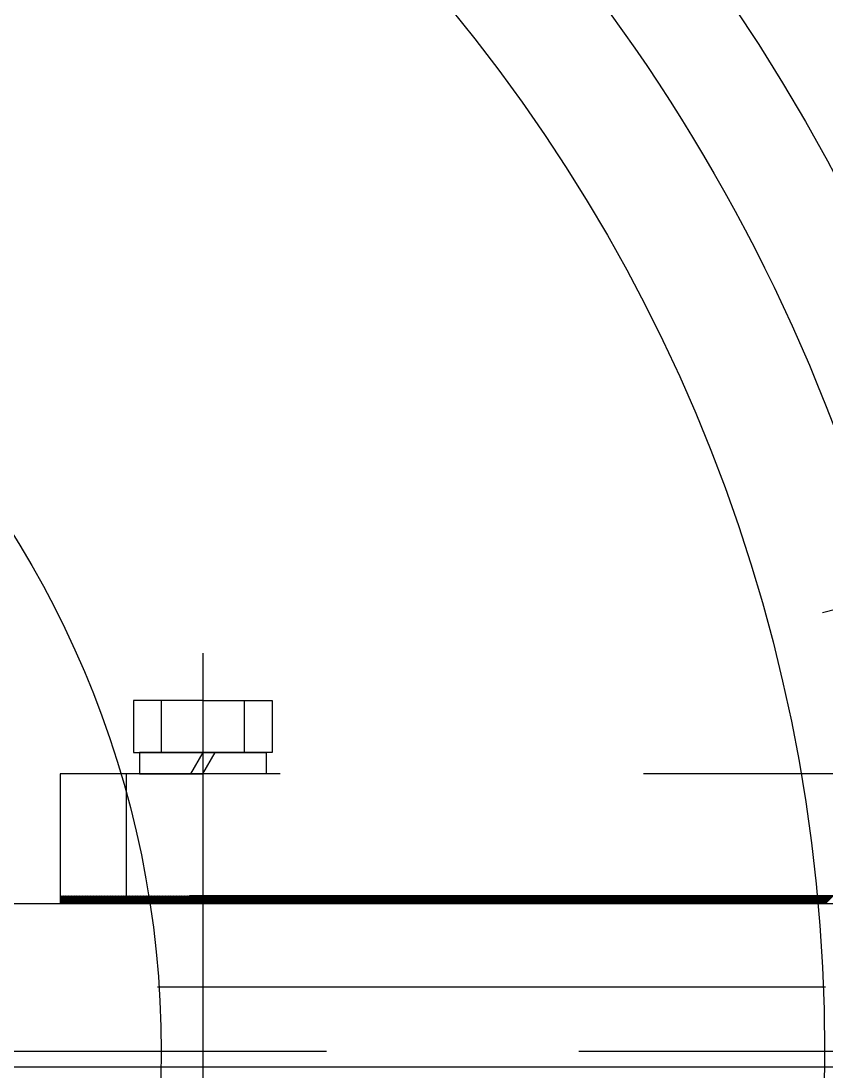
# Model space of a CAD drawing. Header units: millimetres. Extents: x 0 to 14700, y -398 to 10395.
# Drawn here: x 3224.6 to 3379.7, y 5497.6 to 5699.9 of the extents above; entities that cross this region are included whole.
import ezdxf

# ---------------------------------------------------------------- set-up
doc = ezdxf.new("R2010")
doc.units = ezdxf.units.MM
doc.header["$LTSCALE"] = 350
doc.linetypes.add('G', pattern=[2, 1.25, -0.25, 0.25, -0.25])
doc.linetypes.add('K', pattern=[2.5, 1.25, -0.25, 0.25, -0.25, 0.25, -0.25])
for name, color, linetype in [('01', 7, 'Continuous'), ('02', 1, 'Continuous'), ('05', 142, 'G'), ('07', 6, 'K')]:
    doc.layers.add(name, color=color, linetype=linetype)

# ---------------------------------------------------------------- blocks, each defined once
blk = doc.blocks.new('*U28', base_point=(11625.78, 546.31))
at = {"layer": '01'}
blk.add_circle((11625.78, 546.31), 8, dxfattribs=at)
at = {"layer": '02'}
blk.add_arc((11625.78, 546.31), 10, 260, 170, dxfattribs=at)
at = {"layer": '05'}
for p, q in [((11625.78, 559.31), (11625.78, 533.31)), ((11638.78, 546.31), (11612.78, 546.31))]:
    blk.add_line(p, q, dxfattribs=at)
blk = doc.blocks.new('A$C36681D4F')
at = {"layer": '01', "ltscale": 0.8}
blk.add_line((687.6, 784.29), (816.31, 784.29), dxfattribs=at)
for radius in [360, 316, 188.14]:
    blk.add_circle((500.15, 771.79), radius, dxfattribs=at)
at = {"layer": '05', "ltscale": 0.8}
blk.add_line((1140.15, 771.79), (0, 771.79), dxfattribs=at)
blk.add_circle((500.15, 771.79), 339.75, dxfattribs=at)
at = {"layer": '05', "ltscale": 0.8, "rotation": 194.9999999999945}
blk.add_blockref('*U28', (828.32, 859.73), dxfattribs=at)
blk = doc.blocks.new('EFSDFF')
at = {"layer": '07', "color": 6, "linetype": 'K'}
blk.add_circle((19187.41, 25190.62), 576.83, dxfattribs=at)
blk = doc.blocks.new('rtrtrt')
at = {"layer": '07', "color": 6, "linetype": 'K', "ltscale": 0.8}
for p, q in [((7896.01, 22097.17), (7896.01, 22003.63)), ((7896.01, 22088.05), (7882.63, 22088.05)), ((7882.63, 22088.05), (7882.63, 22078.05)), ((7888.01, 22078.05), (7888.01, 22088.05)), ((7896.01, 22088.05), (7909.38, 22088.05)), ((7904.01, 22078.05), (7904.01, 22088.05)), ((7909.38, 22088.05), (7909.38, 22078.05)), ((7896.01, 22080.15), (7896.01, 22071.85)), ((7882.63, 22078.05), (7896.01, 22078.05)), ((7896.01, 22078.05), (7883.81, 22078.05)), ((7883.81, 22078.05), (7883.81, 22073.95)), ((7896.01, 22078.05), (7893.64, 22073.95)), ((7896.01, 22078.05), (7908.21, 22078.05)), ((7896.01, 22073.95), (7898.37, 22078.05)), ((7909.38, 22078.05), (7896.01, 22078.05)), ((7908.21, 22078.05), (7908.21, 22073.95)), ((8330.93, 22073.95), (7868.51, 22073.95)), ((7868.51, 22073.95), (7868.51, 22048.95)), ((7883.81, 22073.95), (7896.01, 22073.95)), ((7908.21, 22073.95), (7896.01, 22073.95)), ((7706.62, 22048.95), (8099.72, 22048.95)), ((8082.72, 22017.45), (7845.3, 22017.45))]:
    blk.add_line(p, q, dxfattribs=at)
at = {"layer": '07', "color": 6, "linetype": 'K'}
for p, q in [((8330.93, 22050.45), (7868.51, 22050.45)), ((7868.51, 22048.97), (7869.99, 22050.45)), ((7868.51, 22049.11), (7869.84, 22050.45)), ((7868.51, 22049.26), (7869.7, 22050.45)), ((7868.51, 22049.4), (7869.56, 22050.45)), ((7868.51, 22049.54), (7869.42, 22050.45)), ((7868.51, 22049.68), (7869.28, 22050.45)), ((7868.51, 22049.82), (7869.14, 22050.45)), ((7868.51, 22049.96), (7869, 22050.45)), ((7868.51, 22050.1), (7868.85, 22050.45)), ((7868.51, 22050.25), (7868.71, 22050.45)), ((7868.51, 22050.39), (7868.57, 22050.45)), ((7868.63, 22048.95), (7870.13, 22050.45)), ((7868.77, 22048.95), (7870.27, 22050.45)), ((7868.91, 22048.95), (7870.41, 22050.45)), ((7869.05, 22048.95), (7870.55, 22050.45)), ((7869.19, 22048.95), (7870.69, 22050.45)), ((7869.33, 22048.95), (7870.83, 22050.45)), ((7869.48, 22048.95), (7870.98, 22050.45)), ((7869.62, 22048.95), (7871.12, 22050.45)), ((7869.76, 22048.95), (7871.26, 22050.45)), ((7869.9, 22048.95), (7871.4, 22050.45)), ((7870.04, 22048.95), (7871.54, 22050.45)), ((7870.18, 22048.95), (7871.68, 22050.45)), ((7870.32, 22048.95), (7871.82, 22050.45)), ((7870.46, 22048.95), (7871.96, 22050.45)), ((7870.61, 22048.95), (7872.11, 22050.45)), ((7870.75, 22048.95), (7872.25, 22050.45)), ((7870.89, 22048.95), (7872.39, 22050.45)), ((7871.03, 22048.95), (7872.53, 22050.45)), ((7871.17, 22048.95), (7872.67, 22050.45)), ((7871.31, 22048.95), (7872.81, 22050.45)), ((7871.45, 22048.95), (7872.95, 22050.45)), ((7871.6, 22048.95), (7873.1, 22050.45)), ((7871.74, 22048.95), (7873.24, 22050.45)), ((7871.88, 22048.95), (7873.38, 22050.45)), ((7872.02, 22048.95), (7873.52, 22050.45)), ((7872.16, 22048.95), (7873.66, 22050.45)), ((7872.3, 22048.95), (7873.8, 22050.45)), ((7872.44, 22048.95), (7873.94, 22050.45)), ((7872.59, 22048.95), (7874.09, 22050.45)), ((7872.73, 22048.95), (7874.23, 22050.45)), ((7872.87, 22048.95), (7874.37, 22050.45)), ((7873.01, 22048.95), (7874.51, 22050.45)), ((7873.15, 22048.95), (7874.65, 22050.45)), ((7873.29, 22048.95), (7874.79, 22050.45)), ((7873.43, 22048.95), (7874.93, 22050.45)), ((7873.58, 22048.95), (7875.08, 22050.45)), ((7873.72, 22048.95), (7875.22, 22050.45)), ((7873.86, 22048.95), (7875.36, 22050.45)), ((7874, 22048.95), (7875.5, 22050.45)), ((7874.14, 22048.95), (7875.64, 22050.45)), ((7874.28, 22048.95), (7875.78, 22050.45)), ((7874.42, 22048.95), (7875.92, 22050.45)), ((7874.57, 22048.95), (7876.07, 22050.45)), ((7874.71, 22048.95), (7876.21, 22050.45)), ((7874.85, 22048.95), (7876.35, 22050.45)), ((7874.99, 22048.95), (7876.49, 22050.45)), ((7875.13, 22048.95), (7876.63, 22050.45)), ((7875.27, 22048.95), (7876.77, 22050.45)), ((7875.41, 22048.95), (7876.91, 22050.45)), ((7875.56, 22048.95), (7877.06, 22050.45)), ((7875.7, 22048.95), (7877.2, 22050.45)), ((7875.84, 22048.95), (7877.34, 22050.45)), ((7875.98, 22048.95), (7877.48, 22050.45)), ((7876.12, 22048.95), (7877.62, 22050.45)), ((7876.26, 22048.95), (7877.76, 22050.45)), ((7876.4, 22048.95), (7877.9, 22050.45)), ((7876.55, 22048.95), (7878.05, 22050.45)), ((7876.69, 22048.95), (7878.19, 22050.45)), ((7876.83, 22048.95), (7878.33, 22050.45)), ((7876.97, 22048.95), (7878.47, 22050.45)), ((7877.11, 22048.95), (7878.61, 22050.45)), ((7877.25, 22048.95), (7878.75, 22050.45)), ((7877.39, 22048.95), (7878.89, 22050.45)), ((7877.54, 22048.95), (7879.04, 22050.45)), ((7877.68, 22048.95), (7879.18, 22050.45)), ((7877.82, 22048.95), (7879.32, 22050.45)), ((7877.96, 22048.95), (7879.46, 22050.45)), ((7878.1, 22048.95), (7879.6, 22050.45)), ((7878.24, 22048.95), (7879.74, 22050.45)), ((7878.38, 22048.95), (7879.88, 22050.45)), ((7878.53, 22048.95), (7880.03, 22050.45)), ((7878.67, 22048.95), (7880.17, 22050.45)), ((7878.81, 22048.95), (7880.31, 22050.45)), ((7878.95, 22048.95), (7880.45, 22050.45)), ((7879.09, 22048.95), (7880.59, 22050.45)), ((7879.23, 22048.95), (7880.73, 22050.45)), ((7879.37, 22048.95), (7880.87, 22050.45)), ((7879.52, 22048.95), (7881.02, 22050.45)), ((7879.66, 22048.95), (7881.16, 22050.45)), ((7879.8, 22048.95), (7881.3, 22050.45)), ((7879.94, 22048.95), (7881.44, 22050.45)), ((7880.08, 22048.95), (7881.58, 22050.45)), ((7880.22, 22048.95), (7881.72, 22050.45)), ((7880.36, 22048.95), (7881.86, 22050.45)), ((7880.51, 22048.95), (7882.01, 22050.45)), ((7880.65, 22048.95), (7882.15, 22050.45)), ((7880.79, 22048.95), (7882.29, 22050.45)), ((7880.93, 22048.95), (7882.43, 22050.45)), ((7881.07, 22048.95), (7882.57, 22050.45)), ((7881.21, 22048.95), (7882.71, 22050.45)), ((7881.35, 22048.95), (7882.85, 22050.45)), ((7881.5, 22048.95), (7883, 22050.45)), ((7881.64, 22048.95), (7883.14, 22050.45)), ((7881.78, 22048.95), (7883.28, 22050.45)), ((7881.92, 22048.95), (7883.42, 22050.45)), ((7882.06, 22048.95), (7883.56, 22050.45)), ((7882.2, 22048.95), (7883.7, 22050.45)), ((7882.34, 22048.95), (7883.84, 22050.45)), ((7882.49, 22048.95), (7883.99, 22050.45)), ((7882.63, 22048.95), (7884.13, 22050.45)), ((7882.77, 22048.95), (7884.27, 22050.45)), ((7882.91, 22048.95), (7884.41, 22050.45)), ((7883.05, 22048.95), (7884.55, 22050.45)), ((7883.19, 22048.95), (7884.69, 22050.45)), ((7883.33, 22048.95), (7884.83, 22050.45)), ((7883.48, 22048.95), (7884.98, 22050.45)), ((7883.62, 22048.95), (7885.12, 22050.45)), ((7883.76, 22048.95), (7885.26, 22050.45)), ((7883.9, 22048.95), (7885.4, 22050.45)), ((7884.04, 22048.95), (7885.54, 22050.45)), ((7884.18, 22048.95), (7885.68, 22050.45)), ((7884.32, 22048.95), (7885.82, 22050.45)), ((7884.47, 22048.95), (7885.97, 22050.45)), ((7884.61, 22048.95), (7886.11, 22050.45)), ((7884.75, 22048.95), (7886.25, 22050.45)), ((7884.89, 22048.95), (7886.39, 22050.45)), ((7885.03, 22048.95), (7886.53, 22050.45)), ((7885.17, 22048.95), (7886.67, 22050.45)), ((7885.31, 22048.95), (7886.81, 22050.45)), ((7885.46, 22048.95), (7886.96, 22050.45)), ((7885.6, 22048.95), (7887.1, 22050.45)), ((7885.74, 22048.95), (7887.24, 22050.45)), ((7885.88, 22048.95), (7887.38, 22050.45)), ((7886.02, 22048.95), (7887.52, 22050.45)), ((7886.16, 22048.95), (7887.66, 22050.45)), ((7886.3, 22048.95), (7887.8, 22050.45)), ((7886.45, 22048.95), (7887.95, 22050.45)), ((7886.59, 22048.95), (7888.09, 22050.45)), ((7886.73, 22048.95), (7888.23, 22050.45)), ((7886.87, 22048.95), (7888.37, 22050.45)), ((7887.01, 22048.95), (7888.51, 22050.45)), ((7887.15, 22048.95), (7888.65, 22050.45)), ((7887.29, 22048.95), (7888.79, 22050.45)), ((7887.44, 22048.95), (7888.94, 22050.45)), ((7887.58, 22048.95), (7889.08, 22050.45)), ((7887.72, 22048.95), (7889.22, 22050.45)), ((7887.86, 22048.95), (7889.36, 22050.45)), ((7888, 22048.95), (7889.5, 22050.45)), ((7888.14, 22048.95), (7889.64, 22050.45)), ((7888.28, 22048.95), (7889.78, 22050.45)), ((7888.43, 22048.95), (7889.93, 22050.45)), ((7888.57, 22048.95), (7890.07, 22050.45)), ((7888.71, 22048.95), (7890.21, 22050.45)), ((7888.85, 22048.95), (7890.35, 22050.45)), ((7888.99, 22048.95), (7890.49, 22050.45)), ((7889.13, 22048.95), (7890.63, 22050.45)), ((7889.27, 22048.95), (7890.77, 22050.45)), ((7889.42, 22048.95), (7890.92, 22050.45)), ((7889.56, 22048.95), (7891.06, 22050.45)), ((7889.7, 22048.95), (7891.2, 22050.45)), ((7889.84, 22048.95), (7891.34, 22050.45)), ((7889.98, 22048.95), (7891.48, 22050.45)), ((7890.12, 22048.95), (7891.62, 22050.45)), ((7890.26, 22048.95), (7891.76, 22050.45)), ((7890.41, 22048.95), (7891.91, 22050.45)), ((7890.55, 22048.95), (7892.05, 22050.45)), ((7890.69, 22048.95), (7892.19, 22050.45)), ((7890.83, 22048.95), (7892.33, 22050.45)), ((7890.97, 22048.95), (7892.47, 22050.45)), ((7891.11, 22048.95), (7892.61, 22050.45)), ((7891.25, 22048.95), (7892.75, 22050.45)), ((7891.4, 22048.95), (7892.9, 22050.45)), ((7891.54, 22048.95), (7893.04, 22050.45)), ((7891.68, 22048.95), (7893.18, 22050.45)), ((7891.82, 22048.95), (7893.32, 22050.45)), ((7891.96, 22048.95), (7893.46, 22050.45)), ((7892.1, 22048.95), (7893.6, 22050.45)), ((7892.24, 22048.95), (7893.74, 22050.45)), ((7892.39, 22048.95), (7893.89, 22050.45)), ((7892.53, 22048.95), (7894.03, 22050.45)), ((7892.67, 22048.95), (7894.17, 22050.45)), ((7892.81, 22048.95), (7894.31, 22050.45)), ((7892.95, 22048.95), (7894.45, 22050.45)), ((7893.09, 22048.95), (7894.59, 22050.45)), ((7893.23, 22048.95), (7894.73, 22050.45)), ((7893.38, 22048.95), (7894.88, 22050.45)), ((7893.52, 22048.95), (7895.02, 22050.45)), ((7893.66, 22048.95), (7895.16, 22050.45)), ((7893.8, 22048.95), (7895.3, 22050.45)), ((7893.94, 22048.95), (7895.44, 22050.45)), ((7894.08, 22048.95), (7895.58, 22050.45)), ((7894.22, 22048.95), (7895.72, 22050.45)), ((7894.37, 22048.95), (7895.87, 22050.45)), ((7894.51, 22048.95), (7896.01, 22050.45)), ((7894.65, 22048.95), (7896.01, 22050.31)), ((7894.79, 22048.95), (7896.01, 22050.17)), ((7894.93, 22048.95), (7896.01, 22050.03)), ((7895.07, 22048.95), (7896.01, 22049.89)), ((7895.21, 22048.95), (7896.01, 22049.74)), ((7895.36, 22048.95), (7896.01, 22049.6)), ((7895.5, 22048.95), (7896.01, 22049.46)), ((7895.64, 22048.95), (7896.01, 22049.32)), ((7895.78, 22048.95), (7896.01, 22049.18)), ((7895.92, 22048.95), (7896.01, 22049.04)), ((7896.01, 22049.04), (7897.42, 22050.45)), ((7896.01, 22049.18), (7897.28, 22050.45)), ((7896.01, 22049.32), (7897.14, 22050.45)), ((7896.01, 22049.46), (7897, 22050.45)), ((7896.01, 22049.6), (7896.86, 22050.45)), ((7896.01, 22049.74), (7896.71, 22050.45)), ((7896.01, 22049.89), (7896.57, 22050.45)), ((7896.01, 22050.03), (7896.43, 22050.45)), ((7896.01, 22050.17), (7896.29, 22050.45)), ((7896.01, 22050.31), (7896.15, 22050.45)), ((7896.06, 22048.95), (7897.56, 22050.45)), ((7896.2, 22048.95), (7897.7, 22050.45)), ((7896.35, 22048.95), (7897.85, 22050.45)), ((7896.49, 22048.95), (7897.99, 22050.45)), ((7896.63, 22048.95), (7898.13, 22050.45)), ((7896.77, 22048.95), (7898.27, 22050.45)), ((7896.91, 22048.95), (7898.41, 22050.45)), ((7897.05, 22048.95), (7898.55, 22050.45)), ((7897.19, 22048.95), (7898.69, 22050.45)), ((7897.34, 22048.95), (7898.84, 22050.45)), ((7897.48, 22048.95), (7898.98, 22050.45)), ((7897.62, 22048.95), (7899.12, 22050.45)), ((7897.76, 22048.95), (7899.26, 22050.45)), ((7897.9, 22048.95), (7899.4, 22050.45)), ((7898.04, 22048.95), (7899.54, 22050.45)), ((7898.18, 22048.95), (7899.68, 22050.45)), ((7898.32, 22048.95), (7899.82, 22050.45)), ((7898.47, 22048.95), (7899.97, 22050.45)), ((7898.61, 22048.95), (7900.11, 22050.45)), ((7898.75, 22048.95), (7900.25, 22050.45)), ((7898.89, 22048.95), (7900.39, 22050.45)), ((7899.03, 22048.95), (7900.53, 22050.45)), ((7899.17, 22048.95), (7900.67, 22050.45)), ((7899.31, 22048.95), (7900.81, 22050.45)), ((7899.46, 22048.95), (7900.96, 22050.45)), ((7899.6, 22048.95), (7901.1, 22050.45)), ((7899.74, 22048.95), (7901.24, 22050.45)), ((7899.88, 22048.95), (7901.38, 22050.45)), ((7900.02, 22048.95), (7901.52, 22050.45)), ((7900.16, 22048.95), (7901.66, 22050.45)), ((7900.3, 22048.95), (7901.8, 22050.45)), ((7900.45, 22048.95), (7901.95, 22050.45)), ((7900.59, 22048.95), (7902.09, 22050.45)), ((7900.73, 22048.95), (7902.23, 22050.45)), ((7900.87, 22048.95), (7902.37, 22050.45)), ((7901.01, 22048.95), (7902.51, 22050.45)), ((7901.15, 22048.95), (7902.65, 22050.45)), ((7901.29, 22048.95), (7902.79, 22050.45)), ((7901.44, 22048.95), (7902.94, 22050.45)), ((7901.58, 22048.95), (7903.08, 22050.45)), ((7901.72, 22048.95), (7903.22, 22050.45)), ((7901.86, 22048.95), (7903.36, 22050.45)), ((7902, 22048.95), (7903.5, 22050.45)), ((7902.14, 22048.95), (7903.64, 22050.45)), ((7902.28, 22048.95), (7903.78, 22050.45)), ((7902.43, 22048.95), (7903.93, 22050.45)), ((7902.57, 22048.95), (7904.07, 22050.45)), ((7902.71, 22048.95), (7904.21, 22050.45)), ((7902.85, 22048.95), (7904.35, 22050.45)), ((7902.99, 22048.95), (7904.49, 22050.45)), ((7903.13, 22048.95), (7904.63, 22050.45)), ((7903.27, 22048.95), (7904.77, 22050.45)), ((7903.42, 22048.95), (7904.92, 22050.45)), ((7903.56, 22048.95), (7905.06, 22050.45)), ((7903.7, 22048.95), (7905.2, 22050.45)), ((7903.84, 22048.95), (7905.34, 22050.45)), ((7903.98, 22048.95), (7905.48, 22050.45)), ((7904.12, 22048.95), (7905.62, 22050.45)), ((7904.26, 22048.95), (7905.76, 22050.45)), ((7904.41, 22048.95), (7905.91, 22050.45)), ((7904.55, 22048.95), (7906.05, 22050.45)), ((7904.69, 22048.95), (7906.19, 22050.45)), ((7904.83, 22048.95), (7906.33, 22050.45)), ((7904.97, 22048.95), (7906.47, 22050.45)), ((7905.11, 22048.95), (7906.61, 22050.45)), ((7905.25, 22048.95), (7906.75, 22050.45)), ((7905.4, 22048.95), (7906.9, 22050.45)), ((7905.54, 22048.95), (7907.04, 22050.45)), ((7905.68, 22048.95), (7907.18, 22050.45)), ((7905.82, 22048.95), (7907.32, 22050.45)), ((7905.96, 22048.95), (7907.46, 22050.45)), ((7906.1, 22048.95), (7907.6, 22050.45)), ((7906.24, 22048.95), (7907.74, 22050.45)), ((7906.39, 22048.95), (7907.89, 22050.45)), ((7906.53, 22048.95), (7908.03, 22050.45)), ((7906.67, 22048.95), (7908.17, 22050.45)), ((7906.81, 22048.95), (7908.31, 22050.45)), ((7906.95, 22048.95), (7908.45, 22050.45)), ((7907.09, 22048.95), (7908.59, 22050.45)), ((7907.23, 22048.95), (7908.73, 22050.45)), ((7907.38, 22048.95), (7908.88, 22050.45)), ((7907.52, 22048.95), (7909.02, 22050.45)), ((7907.66, 22048.95), (7909.16, 22050.45)), ((7907.8, 22048.95), (7909.3, 22050.45)), ((7907.94, 22048.95), (7909.44, 22050.45)), ((7908.08, 22048.95), (7909.58, 22050.45)), ((7908.22, 22048.95), (7909.72, 22050.45)), ((7908.37, 22048.95), (7909.87, 22050.45)), ((7908.51, 22048.95), (7910.01, 22050.45)), ((7908.65, 22048.95), (7910.15, 22050.45)), ((7908.79, 22048.95), (7910.29, 22050.45)), ((7908.93, 22048.95), (7910.43, 22050.45)), ((7909.07, 22048.95), (7910.57, 22050.45)), ((7909.21, 22048.95), (7910.71, 22050.45)), ((7909.36, 22048.95), (7910.86, 22050.45)), ((7909.5, 22048.95), (7911, 22050.45)), ((7909.64, 22048.95), (7911.14, 22050.45)), ((7909.78, 22048.95), (7911.28, 22050.45)), ((7909.92, 22048.95), (7911.42, 22050.45)), ((7910.06, 22048.95), (7911.56, 22050.45)), ((7910.2, 22048.95), (7911.7, 22050.45)), ((7910.35, 22048.95), (7911.85, 22050.45)), ((7910.49, 22048.95), (7911.99, 22050.45)), ((7910.63, 22048.95), (7912.13, 22050.45)), ((7910.77, 22048.95), (7912.27, 22050.45)), ((7910.91, 22048.95), (7912.41, 22050.45)), ((7911.05, 22048.95), (7912.55, 22050.45)), ((7911.19, 22048.95), (7912.69, 22050.45)), ((7911.34, 22048.95), (7912.84, 22050.45)), ((7911.48, 22048.95), (7912.98, 22050.45)), ((7911.62, 22048.95), (7913.12, 22050.45)), ((7911.76, 22048.95), (7913.26, 22050.45)), ((7911.9, 22048.95), (7913.4, 22050.45)), ((7912.04, 22048.95), (7913.54, 22050.45)), ((7912.18, 22048.95), (7913.68, 22050.45)), ((7912.33, 22048.95), (7913.83, 22050.45)), ((7912.47, 22048.95), (7913.97, 22050.45)), ((7912.61, 22048.95), (7914.11, 22050.45)), ((7912.75, 22048.95), (7914.25, 22050.45)), ((7912.89, 22048.95), (7914.39, 22050.45)), ((7913.03, 22048.95), (7914.53, 22050.45)), ((7913.17, 22048.95), (7914.67, 22050.45)), ((7913.32, 22048.95), (7914.82, 22050.45)), ((7913.46, 22048.95), (7914.96, 22050.45)), ((7913.6, 22048.95), (7915.1, 22050.45)), ((7913.74, 22048.95), (7915.24, 22050.45)), ((7913.88, 22048.95), (7915.38, 22050.45)), ((7914.02, 22048.95), (7915.52, 22050.45)), ((7914.16, 22048.95), (7915.66, 22050.45)), ((7914.31, 22048.95), (7915.81, 22050.45)), ((7914.45, 22048.95), (7915.95, 22050.45)), ((7914.59, 22048.95), (7916.09, 22050.45)), ((7914.73, 22048.95), (7916.23, 22050.45)), ((7914.87, 22048.95), (7916.37, 22050.45)), ((7915.01, 22048.95), (7916.51, 22050.45)), ((7915.15, 22048.95), (7916.65, 22050.45)), ((7915.3, 22048.95), (7916.8, 22050.45)), ((7915.44, 22048.95), (7916.94, 22050.45)), ((7915.58, 22048.95), (7917.08, 22050.45)), ((7915.72, 22048.95), (7917.22, 22050.45)), ((7915.86, 22048.95), (7917.36, 22050.45)), ((7916, 22048.95), (7917.5, 22050.45)), ((7916.14, 22048.95), (7917.64, 22050.45)), ((7916.29, 22048.95), (7917.79, 22050.45)), ((7916.43, 22048.95), (7917.93, 22050.45)), ((7916.57, 22048.95), (7918.07, 22050.45)), ((7916.71, 22048.95), (7918.21, 22050.45)), ((7916.85, 22048.95), (7918.35, 22050.45)), ((7916.99, 22048.95), (7918.49, 22050.45)), ((7917.13, 22048.95), (7918.63, 22050.45)), ((7917.28, 22048.95), (7918.78, 22050.45)), ((7917.42, 22048.95), (7918.92, 22050.45)), ((7917.56, 22048.95), (7919.06, 22050.45)), ((7917.7, 22048.95), (7919.2, 22050.45)), ((7917.84, 22048.95), (7919.34, 22050.45)), ((7917.98, 22048.95), (7919.48, 22050.45)), ((7918.12, 22048.95), (7919.62, 22050.45)), ((7918.27, 22048.95), (7919.77, 22050.45)), ((7918.41, 22048.95), (7919.91, 22050.45)), ((7918.55, 22048.95), (7920.05, 22050.45)), ((7918.69, 22048.95), (7920.19, 22050.45)), ((7918.83, 22048.95), (7920.33, 22050.45)), ((7918.97, 22048.95), (7920.47, 22050.45)), ((7919.11, 22048.95), (7920.61, 22050.45)), ((7919.26, 22048.95), (7920.76, 22050.45)), ((7919.4, 22048.95), (7920.9, 22050.45)), ((7919.54, 22048.95), (7921.04, 22050.45)), ((7919.68, 22048.95), (7921.18, 22050.45)), ((7919.82, 22048.95), (7921.32, 22050.45)), ((7919.96, 22048.95), (7921.46, 22050.45)), ((7920.1, 22048.95), (7921.6, 22050.45)), ((7920.25, 22048.95), (7921.75, 22050.45)), ((7920.39, 22048.95), (7921.89, 22050.45)), ((7920.53, 22048.95), (7922.03, 22050.45)), ((7920.67, 22048.95), (7922.17, 22050.45)), ((7920.81, 22048.95), (7922.31, 22050.45)), ((7920.95, 22048.95), (7922.45, 22050.45)), ((7921.09, 22048.95), (7922.59, 22050.45)), ((7921.24, 22048.95), (7922.74, 22050.45)), ((7921.38, 22048.95), (7922.88, 22050.45)), ((7921.52, 22048.95), (7923.02, 22050.45)), ((7921.66, 22048.95), (7923.16, 22050.45)), ((7921.8, 22048.95), (7923.3, 22050.45)), ((7921.94, 22048.95), (7923.44, 22050.45)), ((7922.08, 22048.95), (7923.58, 22050.45)), ((7922.23, 22048.95), (7923.73, 22050.45)), ((7922.37, 22048.95), (7923.87, 22050.45)), ((7922.51, 22048.95), (7924.01, 22050.45)), ((7922.65, 22048.95), (7924.15, 22050.45)), ((7922.79, 22048.95), (7924.29, 22050.45)), ((7922.93, 22048.95), (7924.43, 22050.45)), ((7923.07, 22048.95), (7924.57, 22050.45)), ((7923.22, 22048.95), (7924.72, 22050.45)), ((7923.36, 22048.95), (7924.86, 22050.45)), ((7923.5, 22048.95), (7925, 22050.45)), ((7923.64, 22048.95), (7925.14, 22050.45)), ((7923.78, 22048.95), (7925.28, 22050.45)), ((7923.92, 22048.95), (7925.42, 22050.45)), ((7924.06, 22048.95), (7925.56, 22050.45)), ((7924.21, 22048.95), (7925.71, 22050.45)), ((7924.35, 22048.95), (7925.85, 22050.45)), ((7924.49, 22048.95), (7925.99, 22050.45)), ((7924.63, 22048.95), (7926.13, 22050.45)), ((7924.77, 22048.95), (7926.27, 22050.45)), ((7924.91, 22048.95), (7926.41, 22050.45)), ((7925.05, 22048.95), (7926.55, 22050.45)), ((7925.2, 22048.95), (7926.7, 22050.45)), ((7925.34, 22048.95), (7926.84, 22050.45)), ((7925.48, 22048.95), (7926.98, 22050.45)), ((7925.62, 22048.95), (7927.12, 22050.45)), ((7925.76, 22048.95), (7927.26, 22050.45)), ((7925.9, 22048.95), (7927.4, 22050.45)), ((7926.04, 22048.95), (7927.54, 22050.45)), ((7926.19, 22048.95), (7927.69, 22050.45)), ((7926.33, 22048.95), (7927.83, 22050.45)), ((7926.47, 22048.95), (7927.97, 22050.45)), ((7926.61, 22048.95), (7928.11, 22050.45)), ((7926.75, 22048.95), (7928.25, 22050.45)), ((7926.89, 22048.95), (7928.39, 22050.45)), ((7927.03, 22048.95), (7928.53, 22050.45)), ((7927.17, 22048.95), (7928.67, 22050.45)), ((7927.32, 22048.95), (7928.82, 22050.45)), ((7927.46, 22048.95), (7928.96, 22050.45)), ((7927.6, 22048.95), (7929.1, 22050.45)), ((7927.74, 22048.95), (7929.24, 22050.45)), ((7927.88, 22048.95), (7929.38, 22050.45)), ((7928.02, 22048.95), (7929.52, 22050.45)), ((7928.16, 22048.95), (7929.66, 22050.45)), ((7928.31, 22048.95), (7929.81, 22050.45)), ((7928.45, 22048.95), (7929.95, 22050.45)), ((7928.59, 22048.95), (7930.09, 22050.45)), ((7928.73, 22048.95), (7930.23, 22050.45)), ((7928.87, 22048.95), (7930.37, 22050.45)), ((7929.01, 22048.95), (7930.51, 22050.45)), ((7929.15, 22048.95), (7930.65, 22050.45)), ((7929.3, 22048.95), (7930.8, 22050.45)), ((7929.44, 22048.95), (7930.94, 22050.45)), ((7929.58, 22048.95), (7931.08, 22050.45)), ((7929.72, 22048.95), (7931.22, 22050.45)), ((7929.86, 22048.95), (7931.36, 22050.45)), ((7930, 22048.95), (7931.5, 22050.45)), ((7930.14, 22048.95), (7931.64, 22050.45)), ((7930.29, 22048.95), (7931.79, 22050.45)), ((7930.43, 22048.95), (7931.93, 22050.45)), ((7930.57, 22048.95), (7932.07, 22050.45)), ((7930.71, 22048.95), (7932.21, 22050.45)), ((7930.85, 22048.95), (7932.35, 22050.45)), ((7930.99, 22048.95), (7932.49, 22050.45)), ((7931.13, 22048.95), (7932.63, 22050.45)), ((7931.28, 22048.95), (7932.78, 22050.45)), ((7931.42, 22048.95), (7932.92, 22050.45)), ((7931.56, 22048.95), (7933.06, 22050.45)), ((7931.7, 22048.95), (7933.2, 22050.45)), ((7931.84, 22048.95), (7933.34, 22050.45)), ((7931.98, 22048.95), (7933.48, 22050.45)), ((7932.12, 22048.95), (7933.62, 22050.45)), ((7932.27, 22048.95), (7933.77, 22050.45)), ((7932.41, 22048.95), (7933.91, 22050.45)), ((7932.55, 22048.95), (7934.05, 22050.45)), ((7932.69, 22048.95), (7934.19, 22050.45)), ((7932.83, 22048.95), (7934.33, 22050.45)), ((7932.97, 22048.95), (7934.47, 22050.45)), ((7933.11, 22048.95), (7934.61, 22050.45)), ((7933.26, 22048.95), (7934.76, 22050.45)), ((7933.4, 22048.95), (7934.9, 22050.45)), ((7933.54, 22048.95), (7935.04, 22050.45)), ((7933.68, 22048.95), (7935.18, 22050.45)), ((7933.82, 22048.95), (7935.32, 22050.45)), ((7933.96, 22048.95), (7935.46, 22050.45)), ((7934.1, 22048.95), (7935.6, 22050.45)), ((7934.25, 22048.95), (7935.75, 22050.45)), ((7934.39, 22048.95), (7935.89, 22050.45)), ((7934.53, 22048.95), (7936.03, 22050.45)), ((7934.67, 22048.95), (7936.17, 22050.45)), ((7934.81, 22048.95), (7936.31, 22050.45)), ((7934.95, 22048.95), (7936.45, 22050.45)), ((7935.09, 22048.95), (7936.59, 22050.45)), ((7935.24, 22048.95), (7936.74, 22050.45)), ((7935.38, 22048.95), (7936.88, 22050.45)), ((7935.52, 22048.95), (7937.02, 22050.45)), ((7935.66, 22048.95), (7937.16, 22050.45)), ((7935.8, 22048.95), (7937.3, 22050.45)), ((7935.94, 22048.95), (7937.44, 22050.45)), ((7936.08, 22048.95), (7937.58, 22050.45)), ((7936.23, 22048.95), (7937.73, 22050.45)), ((7936.37, 22048.95), (7937.87, 22050.45)), ((7936.51, 22048.95), (7938.01, 22050.45)), ((7936.65, 22048.95), (7938.15, 22050.45)), ((7936.79, 22048.95), (7938.29, 22050.45)), ((7936.93, 22048.95), (7938.43, 22050.45)), ((7937.07, 22048.95), (7938.57, 22050.45)), ((7937.22, 22048.95), (7938.72, 22050.45)), ((7937.36, 22048.95), (7938.86, 22050.45)), ((7937.5, 22048.95), (7939, 22050.45)), ((7937.64, 22048.95), (7939.14, 22050.45)), ((7937.78, 22048.95), (7939.28, 22050.45)), ((7937.92, 22048.95), (7939.42, 22050.45)), ((7938.06, 22048.95), (7939.56, 22050.45)), ((7938.21, 22048.95), (7939.71, 22050.45)), ((7938.35, 22048.95), (7939.85, 22050.45)), ((7938.49, 22048.95), (7939.99, 22050.45)), ((7938.63, 22048.95), (7940.13, 22050.45)), ((7938.77, 22048.95), (7940.27, 22050.45)), ((7938.91, 22048.95), (7940.41, 22050.45)), ((7939.05, 22048.95), (7940.55, 22050.45)), ((7939.2, 22048.95), (7940.7, 22050.45)), ((7939.34, 22048.95), (7940.84, 22050.45)), ((7939.48, 22048.95), (7940.98, 22050.45)), ((7939.62, 22048.95), (7941.12, 22050.45)), ((7939.76, 22048.95), (7941.26, 22050.45)), ((7939.9, 22048.95), (7941.4, 22050.45)), ((7940.04, 22048.95), (7941.54, 22050.45)), ((7940.19, 22048.95), (7941.69, 22050.45)), ((7940.33, 22048.95), (7941.83, 22050.45)), ((7940.47, 22048.95), (7941.97, 22050.45)), ((7940.61, 22048.95), (7942.11, 22050.45)), ((7940.75, 22048.95), (7942.25, 22050.45)), ((7940.89, 22048.95), (7942.39, 22050.45)), ((7941.03, 22048.95), (7942.53, 22050.45)), ((7941.18, 22048.95), (7942.68, 22050.45)), ((7941.32, 22048.95), (7942.82, 22050.45)), ((7941.46, 22048.95), (7942.96, 22050.45)), ((7941.6, 22048.95), (7943.1, 22050.45)), ((7941.74, 22048.95), (7943.24, 22050.45)), ((7941.88, 22048.95), (7943.38, 22050.45)), ((7942.02, 22048.95), (7943.52, 22050.45)), ((7942.17, 22048.95), (7943.67, 22050.45)), ((7942.31, 22048.95), (7943.81, 22050.45)), ((7942.45, 22048.95), (7943.95, 22050.45)), ((7942.59, 22048.95), (7944.09, 22050.45)), ((7942.73, 22048.95), (7944.23, 22050.45)), ((7942.87, 22048.95), (7944.37, 22050.45)), ((7943.01, 22048.95), (7944.51, 22050.45)), ((7943.16, 22048.95), (7944.66, 22050.45)), ((7943.3, 22048.95), (7944.8, 22050.45)), ((7943.44, 22048.95), (7944.94, 22050.45)), ((7943.58, 22048.95), (7945.08, 22050.45)), ((7943.72, 22048.95), (7945.22, 22050.45)), ((7943.86, 22048.95), (7945.36, 22050.45)), ((7944, 22048.95), (7945.5, 22050.45)), ((7944.15, 22048.95), (7945.65, 22050.45)), ((7944.29, 22048.95), (7945.79, 22050.45)), ((7944.43, 22048.95), (7945.93, 22050.45)), ((7944.57, 22048.95), (7946.07, 22050.45)), ((7944.71, 22048.95), (7946.21, 22050.45)), ((7944.85, 22048.95), (7946.35, 22050.45)), ((7944.99, 22048.95), (7946.49, 22050.45)), ((7945.14, 22048.95), (7946.64, 22050.45)), ((7945.28, 22048.95), (7946.78, 22050.45)), ((7945.42, 22048.95), (7946.92, 22050.45)), ((7945.56, 22048.95), (7947.06, 22050.45)), ((7945.7, 22048.95), (7947.2, 22050.45)), ((7945.84, 22048.95), (7947.34, 22050.45)), ((7945.98, 22048.95), (7947.48, 22050.45)), ((7946.13, 22048.95), (7947.63, 22050.45)), ((7946.27, 22048.95), (7947.77, 22050.45)), ((7946.41, 22048.95), (7947.91, 22050.45)), ((7946.55, 22048.95), (7948.05, 22050.45)), ((7946.69, 22048.95), (7948.19, 22050.45)), ((7946.83, 22048.95), (7948.33, 22050.45)), ((7946.97, 22048.95), (7948.47, 22050.45)), ((7947.12, 22048.95), (7948.62, 22050.45)), ((7947.26, 22048.95), (7948.76, 22050.45)), ((7947.4, 22048.95), (7948.9, 22050.45)), ((7947.54, 22048.95), (7949.04, 22050.45)), ((7947.68, 22048.95), (7949.18, 22050.45)), ((7947.82, 22048.95), (7949.32, 22050.45)), ((7947.96, 22048.95), (7949.46, 22050.45)), ((7948.11, 22048.95), (7949.61, 22050.45)), ((7948.25, 22048.95), (7949.75, 22050.45)), ((7948.39, 22048.95), (7949.89, 22050.45)), ((7948.53, 22048.95), (7950.03, 22050.45)), ((7948.67, 22048.95), (7950.17, 22050.45)), ((7948.81, 22048.95), (7950.31, 22050.45)), ((7948.95, 22048.95), (7950.45, 22050.45)), ((7949.1, 22048.95), (7950.6, 22050.45)), ((7949.24, 22048.95), (7950.74, 22050.45)), ((7949.38, 22048.95), (7950.88, 22050.45)), ((7949.52, 22048.95), (7951.02, 22050.45)), ((7949.66, 22048.95), (7951.16, 22050.45)), ((7949.8, 22048.95), (7951.3, 22050.45)), ((7949.94, 22048.95), (7951.44, 22050.45)), ((7950.09, 22048.95), (7951.59, 22050.45)), ((7950.23, 22048.95), (7951.73, 22050.45)), ((7950.37, 22048.95), (7951.87, 22050.45)), ((7950.51, 22048.95), (7952.01, 22050.45)), ((7950.65, 22048.95), (7952.15, 22050.45)), ((7950.79, 22048.95), (7952.29, 22050.45)), ((7950.93, 22048.95), (7952.43, 22050.45)), ((7951.08, 22048.95), (7952.58, 22050.45)), ((7951.22, 22048.95), (7952.72, 22050.45)), ((7951.36, 22048.95), (7952.86, 22050.45)), ((7951.5, 22048.95), (7953, 22050.45)), ((7951.64, 22048.95), (7953.14, 22050.45)), ((7951.78, 22048.95), (7953.28, 22050.45)), ((7951.92, 22048.95), (7953.42, 22050.45)), ((7952.07, 22048.95), (7953.57, 22050.45)), ((7952.21, 22048.95), (7953.71, 22050.45)), ((7952.35, 22048.95), (7953.85, 22050.45)), ((7952.49, 22048.95), (7953.99, 22050.45)), ((7952.63, 22048.95), (7954.13, 22050.45)), ((7952.77, 22048.95), (7954.27, 22050.45)), ((7952.91, 22048.95), (7954.41, 22050.45)), ((7953.06, 22048.95), (7954.56, 22050.45)), ((7953.2, 22048.95), (7954.7, 22050.45)), ((7953.34, 22048.95), (7954.84, 22050.45)), ((7953.48, 22048.95), (7954.98, 22050.45)), ((7953.62, 22048.95), (7955.12, 22050.45)), ((7953.76, 22048.95), (7955.26, 22050.45)), ((7953.9, 22048.95), (7955.4, 22050.45)), ((7954.05, 22048.95), (7955.55, 22050.45)), ((7954.19, 22048.95), (7955.69, 22050.45)), ((7954.33, 22048.95), (7955.83, 22050.45)), ((7954.47, 22048.95), (7955.97, 22050.45)), ((7954.61, 22048.95), (7956.11, 22050.45)), ((7954.75, 22048.95), (7956.25, 22050.45)), ((7954.89, 22048.95), (7956.39, 22050.45)), ((7955.03, 22048.95), (7956.53, 22050.45)), ((7955.18, 22048.95), (7956.68, 22050.45)), ((7955.32, 22048.95), (7956.82, 22050.45)), ((7955.46, 22048.95), (7956.96, 22050.45)), ((7955.6, 22048.95), (7957.1, 22050.45)), ((7955.74, 22048.95), (7957.24, 22050.45)), ((7955.88, 22048.95), (7957.38, 22050.45)), ((7956.02, 22048.95), (7957.52, 22050.45)), ((7956.17, 22048.95), (7957.67, 22050.45)), ((7956.31, 22048.95), (7957.81, 22050.45)), ((7956.45, 22048.95), (7957.95, 22050.45)), ((7956.59, 22048.95), (7958.09, 22050.45)), ((7956.73, 22048.95), (7958.23, 22050.45)), ((7956.87, 22048.95), (7958.37, 22050.45)), ((7957.01, 22048.95), (7958.51, 22050.45)), ((7957.16, 22048.95), (7958.66, 22050.45)), ((7957.3, 22048.95), (7958.8, 22050.45)), ((7957.44, 22048.95), (7958.94, 22050.45)), ((7957.58, 22048.95), (7959.08, 22050.45)), ((7957.72, 22048.95), (7959.22, 22050.45)), ((7957.86, 22048.95), (7959.36, 22050.45)), ((7958, 22048.95), (7959.5, 22050.45)), ((7958.15, 22048.95), (7959.65, 22050.45)), ((7958.29, 22048.95), (7959.79, 22050.45)), ((7958.43, 22048.95), (7959.93, 22050.45)), ((7958.57, 22048.95), (7960.07, 22050.45)), ((7958.71, 22048.95), (7960.21, 22050.45)), ((7958.85, 22048.95), (7960.35, 22050.45)), ((7958.99, 22048.95), (7960.49, 22050.45)), ((7959.14, 22048.95), (7960.64, 22050.45)), ((7959.28, 22048.95), (7960.78, 22050.45)), ((7959.42, 22048.95), (7960.92, 22050.45)), ((7959.56, 22048.95), (7961.06, 22050.45)), ((7959.7, 22048.95), (7961.2, 22050.45)), ((7959.84, 22048.95), (7961.34, 22050.45)), ((7959.98, 22048.95), (7961.48, 22050.45)), ((7960.13, 22048.95), (7961.63, 22050.45)), ((7960.27, 22048.95), (7961.77, 22050.45)), ((7960.41, 22048.95), (7961.91, 22050.45)), ((7960.55, 22048.95), (7962.05, 22050.45)), ((7960.69, 22048.95), (7962.19, 22050.45)), ((7960.83, 22048.95), (7962.33, 22050.45)), ((7960.97, 22048.95), (7962.47, 22050.45)), ((7961.12, 22048.95), (7962.62, 22050.45)), ((7961.26, 22048.95), (7962.76, 22050.45)), ((7961.4, 22048.95), (7962.9, 22050.45)), ((7961.54, 22048.95), (7963.04, 22050.45)), ((7961.68, 22048.95), (7963.18, 22050.45)), ((7961.82, 22048.95), (7963.32, 22050.45)), ((7961.96, 22048.95), (7963.46, 22050.45)), ((7962.11, 22048.95), (7963.61, 22050.45)), ((7962.25, 22048.95), (7963.75, 22050.45)), ((7962.39, 22048.95), (7963.89, 22050.45)), ((7962.53, 22048.95), (7964.03, 22050.45)), ((7962.67, 22048.95), (7964.17, 22050.45)), ((7962.81, 22048.95), (7964.31, 22050.45)), ((7962.95, 22048.95), (7964.45, 22050.45)), ((7963.1, 22048.95), (7964.6, 22050.45)), ((7963.24, 22048.95), (7964.74, 22050.45)), ((7963.38, 22048.95), (7964.88, 22050.45)), ((7963.52, 22048.95), (7965.02, 22050.45)), ((7963.66, 22048.95), (7965.16, 22050.45)), ((7963.8, 22048.95), (7965.3, 22050.45)), ((7963.94, 22048.95), (7965.44, 22050.45)), ((7964.09, 22048.95), (7965.59, 22050.45)), ((7964.23, 22048.95), (7965.73, 22050.45)), ((7964.37, 22048.95), (7965.87, 22050.45)), ((7964.51, 22048.95), (7966.01, 22050.45)), ((7964.65, 22048.95), (7966.15, 22050.45)), ((7964.79, 22048.95), (7966.29, 22050.45)), ((7964.93, 22048.95), (7966.43, 22050.45)), ((7965.08, 22048.95), (7966.58, 22050.45)), ((7965.22, 22048.95), (7966.72, 22050.45)), ((7965.36, 22048.95), (7966.86, 22050.45)), ((7965.5, 22048.95), (7967, 22050.45)), ((7965.64, 22048.95), (7967.14, 22050.45)), ((7965.78, 22048.95), (7967.28, 22050.45)), ((7965.92, 22048.95), (7967.42, 22050.45)), ((7966.07, 22048.95), (7967.57, 22050.45)), ((7966.21, 22048.95), (7967.71, 22050.45)), ((7966.35, 22048.95), (7967.85, 22050.45)), ((7966.49, 22048.95), (7967.99, 22050.45)), ((7966.63, 22048.95), (7968.13, 22050.45)), ((7966.77, 22048.95), (7968.27, 22050.45)), ((7966.91, 22048.95), (7968.41, 22050.45)), ((7967.06, 22048.95), (7968.56, 22050.45)), ((7967.2, 22048.95), (7968.7, 22050.45)), ((7967.34, 22048.95), (7968.84, 22050.45)), ((7967.48, 22048.95), (7968.98, 22050.45)), ((7967.62, 22048.95), (7969.12, 22050.45)), ((7967.76, 22048.95), (7969.26, 22050.45)), ((7967.9, 22048.95), (7969.4, 22050.45)), ((7968.05, 22048.95), (7969.55, 22050.45)), ((7968.19, 22048.95), (7969.69, 22050.45)), ((7968.33, 22048.95), (7969.83, 22050.45)), ((7968.47, 22048.95), (7969.97, 22050.45)), ((7968.61, 22048.95), (7970.11, 22050.45)), ((7968.75, 22048.95), (7970.25, 22050.45)), ((7968.89, 22048.95), (7970.39, 22050.45)), ((7969.04, 22048.95), (7970.54, 22050.45)), ((7969.18, 22048.95), (7970.68, 22050.45)), ((7969.32, 22048.95), (7970.82, 22050.45)), ((7969.46, 22048.95), (7970.96, 22050.45)), ((7969.6, 22048.95), (7971.1, 22050.45)), ((7969.74, 22048.95), (7971.24, 22050.45)), ((7969.88, 22048.95), (7971.38, 22050.45)), ((7970.03, 22048.95), (7971.53, 22050.45)), ((7970.17, 22048.95), (7971.67, 22050.45)), ((7970.31, 22048.95), (7971.81, 22050.45)), ((7970.45, 22048.95), (7971.95, 22050.45)), ((7970.59, 22048.95), (7972.09, 22050.45)), ((7970.73, 22048.95), (7972.23, 22050.45)), ((7970.87, 22048.95), (7972.37, 22050.45)), ((7971.02, 22048.95), (7972.52, 22050.45)), ((7971.16, 22048.95), (7972.66, 22050.45)), ((7971.3, 22048.95), (7972.8, 22050.45)), ((7971.44, 22048.95), (7972.94, 22050.45)), ((7971.58, 22048.95), (7973.08, 22050.45)), ((7971.72, 22048.95), (7973.22, 22050.45)), ((7971.86, 22048.95), (7973.36, 22050.45)), ((7972.01, 22048.95), (7973.51, 22050.45)), ((7972.15, 22048.95), (7973.65, 22050.45)), ((7972.29, 22048.95), (7973.79, 22050.45)), ((7972.43, 22048.95), (7973.93, 22050.45)), ((7972.57, 22048.95), (7974.07, 22050.45)), ((7972.71, 22048.95), (7974.21, 22050.45)), ((7972.85, 22048.95), (7974.35, 22050.45)), ((7973, 22048.95), (7974.5, 22050.45)), ((7973.14, 22048.95), (7974.64, 22050.45)), ((7973.28, 22048.95), (7974.78, 22050.45)), ((7973.42, 22048.95), (7974.92, 22050.45)), ((7973.56, 22048.95), (7975.06, 22050.45)), ((7973.7, 22048.95), (7975.2, 22050.45)), ((7973.84, 22048.95), (7975.34, 22050.45)), ((7973.99, 22048.95), (7975.49, 22050.45)), ((7974.13, 22048.95), (7975.63, 22050.45)), ((7974.27, 22048.95), (7975.77, 22050.45)), ((7974.41, 22048.95), (7975.91, 22050.45)), ((7974.55, 22048.95), (7976.05, 22050.45)), ((7974.69, 22048.95), (7976.19, 22050.45)), ((7974.83, 22048.95), (7976.33, 22050.45)), ((7974.98, 22048.95), (7976.48, 22050.45)), ((7975.12, 22048.95), (7976.62, 22050.45)), ((7975.26, 22048.95), (7976.76, 22050.45)), ((7975.4, 22048.95), (7976.9, 22050.45)), ((7975.54, 22048.95), (7977.04, 22050.45)), ((7975.68, 22048.95), (7977.18, 22050.45)), ((7975.82, 22048.95), (7977.32, 22050.45)), ((7975.97, 22048.95), (7977.47, 22050.45)), ((7976.11, 22048.95), (7977.61, 22050.45)), ((7976.25, 22048.95), (7977.75, 22050.45)), ((7976.39, 22048.95), (7977.89, 22050.45)), ((7976.53, 22048.95), (7978.03, 22050.45)), ((7976.67, 22048.95), (7978.17, 22050.45)), ((7976.81, 22048.95), (7978.31, 22050.45)), ((7976.96, 22048.95), (7978.46, 22050.45)), ((7977.1, 22048.95), (7978.6, 22050.45)), ((7977.24, 22048.95), (7978.74, 22050.45)), ((7977.38, 22048.95), (7978.88, 22050.45)), ((7977.52, 22048.95), (7979.02, 22050.45)), ((7977.66, 22048.95), (7979.16, 22050.45)), ((7977.8, 22048.95), (7979.3, 22050.45)), ((7977.95, 22048.95), (7979.45, 22050.45)), ((7978.09, 22048.95), (7979.59, 22050.45)), ((7978.23, 22048.95), (7979.73, 22050.45)), ((7978.37, 22048.95), (7979.87, 22050.45)), ((7978.51, 22048.95), (7980.01, 22050.45)), ((7978.65, 22048.95), (7980.15, 22050.45)), ((7978.79, 22048.95), (7980.29, 22050.45)), ((7978.94, 22048.95), (7980.44, 22050.45)), ((7979.08, 22048.95), (7980.58, 22050.45)), ((7979.22, 22048.95), (7980.72, 22050.45)), ((7979.36, 22048.95), (7980.86, 22050.45)), ((7979.5, 22048.95), (7981, 22050.45)), ((7979.64, 22048.95), (7981.14, 22050.45)), ((7979.78, 22048.95), (7981.28, 22050.45)), ((7979.93, 22048.95), (7981.43, 22050.45)), ((7980.07, 22048.95), (7981.57, 22050.45)), ((7980.21, 22048.95), (7981.71, 22050.45)), ((7980.35, 22048.95), (7981.85, 22050.45)), ((7980.49, 22048.95), (7981.99, 22050.45)), ((7980.63, 22048.95), (7982.13, 22050.45)), ((7980.77, 22048.95), (7982.27, 22050.45)), ((7980.92, 22048.95), (7982.42, 22050.45)), ((7981.06, 22048.95), (7982.56, 22050.45)), ((7981.2, 22048.95), (7982.7, 22050.45)), ((7981.34, 22048.95), (7982.84, 22050.45)), ((7981.48, 22048.95), (7982.98, 22050.45)), ((7981.62, 22048.95), (7983.12, 22050.45)), ((7981.76, 22048.95), (7983.26, 22050.45)), ((7981.91, 22048.95), (7983.41, 22050.45)), ((7982.05, 22048.95), (7983.55, 22050.45)), ((7982.19, 22048.95), (7983.69, 22050.45)), ((7982.33, 22048.95), (7983.83, 22050.45)), ((7982.47, 22048.95), (7983.97, 22050.45)), ((7982.61, 22048.95), (7984.11, 22050.45)), ((7982.75, 22048.95), (7984.25, 22050.45)), ((7982.89, 22048.95), (7984.39, 22050.45)), ((7983.04, 22048.95), (7984.54, 22050.45)), ((7983.18, 22048.95), (7984.68, 22050.45)), ((7983.32, 22048.95), (7984.82, 22050.45)), ((7983.46, 22048.95), (7984.96, 22050.45)), ((7983.6, 22048.95), (7985.1, 22050.45)), ((7983.74, 22048.95), (7985.24, 22050.45)), ((7983.88, 22048.95), (7985.38, 22050.45)), ((7984.03, 22048.95), (7985.53, 22050.45)), ((7984.17, 22048.95), (7985.67, 22050.45)), ((7984.31, 22048.95), (7985.81, 22050.45)), ((7984.45, 22048.95), (7985.95, 22050.45)), ((7984.59, 22048.95), (7986.09, 22050.45)), ((7984.73, 22048.95), (7986.23, 22050.45)), ((7984.87, 22048.95), (7986.37, 22050.45)), ((7985.02, 22048.95), (7986.52, 22050.45)), ((7985.16, 22048.95), (7986.66, 22050.45)), ((7985.3, 22048.95), (7986.8, 22050.45)), ((7985.44, 22048.95), (7986.94, 22050.45)), ((7985.58, 22048.95), (7987.08, 22050.45)), ((7985.72, 22048.95), (7987.22, 22050.45)), ((7985.86, 22048.95), (7987.36, 22050.45)), ((7986.01, 22048.95), (7987.51, 22050.45)), ((7986.15, 22048.95), (7987.65, 22050.45)), ((7986.29, 22048.95), (7987.79, 22050.45)), ((7986.43, 22048.95), (7987.93, 22050.45)), ((7986.57, 22048.95), (7988.07, 22050.45)), ((7986.71, 22048.95), (7988.21, 22050.45)), ((7986.85, 22048.95), (7988.35, 22050.45)), ((7987, 22048.95), (7988.5, 22050.45)), ((7987.14, 22048.95), (7988.64, 22050.45)), ((7987.28, 22048.95), (7988.78, 22050.45)), ((7987.42, 22048.95), (7988.92, 22050.45)), ((7987.56, 22048.95), (7989.06, 22050.45)), ((7987.7, 22048.95), (7989.2, 22050.45)), ((7987.84, 22048.95), (7989.34, 22050.45)), ((7987.99, 22048.95), (7989.49, 22050.45)), ((7988.13, 22048.95), (7989.63, 22050.45)), ((7988.27, 22048.95), (7989.77, 22050.45)), ((7988.41, 22048.95), (7989.91, 22050.45)), ((7988.55, 22048.95), (7990.05, 22050.45)), ((7988.69, 22048.95), (7990.19, 22050.45)), ((7988.83, 22048.95), (7990.33, 22050.45)), ((7988.98, 22048.95), (7990.48, 22050.45)), ((7989.12, 22048.95), (7990.62, 22050.45)), ((7989.26, 22048.95), (7990.76, 22050.45)), ((7989.4, 22048.95), (7990.9, 22050.45)), ((7989.54, 22048.95), (7991.04, 22050.45)), ((7989.68, 22048.95), (7991.18, 22050.45)), ((7989.82, 22048.95), (7991.32, 22050.45)), ((7989.97, 22048.95), (7991.47, 22050.45)), ((7990.11, 22048.95), (7991.61, 22050.45)), ((7990.25, 22048.95), (7991.75, 22050.45)), ((7990.39, 22048.95), (7991.89, 22050.45)), ((7990.53, 22048.95), (7992.03, 22050.45)), ((7990.67, 22048.95), (7992.17, 22050.45)), ((7990.81, 22048.95), (7992.31, 22050.45)), ((7990.96, 22048.95), (7992.46, 22050.45)), ((7991.1, 22048.95), (7992.6, 22050.45)), ((7991.24, 22048.95), (7992.74, 22050.45)), ((7991.38, 22048.95), (7992.88, 22050.45)), ((7991.52, 22048.95), (7993.02, 22050.45)), ((7991.66, 22048.95), (7993.16, 22050.45)), ((7991.8, 22048.95), (7993.3, 22050.45)), ((7991.95, 22048.95), (7993.45, 22050.45)), ((7992.09, 22048.95), (7993.59, 22050.45)), ((7992.23, 22048.95), (7993.73, 22050.45)), ((7992.37, 22048.95), (7993.87, 22050.45)), ((7992.51, 22048.95), (7994.01, 22050.45)), ((7992.65, 22048.95), (7994.15, 22050.45)), ((7992.79, 22048.95), (7994.29, 22050.45)), ((7992.94, 22048.95), (7994.44, 22050.45)), ((7993.08, 22048.95), (7994.58, 22050.45)), ((7993.22, 22048.95), (7994.72, 22050.45)), ((7993.36, 22048.95), (7994.86, 22050.45)), ((7993.5, 22048.95), (7995, 22050.45)), ((7993.64, 22048.95), (7995.14, 22050.45)), ((7993.78, 22048.95), (7995.28, 22050.45)), ((7993.93, 22048.95), (7995.43, 22050.45)), ((7994.07, 22048.95), (7995.57, 22050.45)), ((7994.21, 22048.95), (7995.71, 22050.45)), ((7994.35, 22048.95), (7995.85, 22050.45)), ((7994.49, 22048.95), (7995.99, 22050.45)), ((7994.63, 22048.95), (7996.13, 22050.45)), ((7994.77, 22048.95), (7996.27, 22050.45)), ((7994.92, 22048.95), (7996.42, 22050.45)), ((7995.06, 22048.95), (7996.56, 22050.45)), ((7995.2, 22048.95), (7996.7, 22050.45)), ((7995.34, 22048.95), (7996.84, 22050.45)), ((7995.48, 22048.95), (7996.98, 22050.45)), ((7995.62, 22048.95), (7997.12, 22050.45)), ((7995.76, 22048.95), (7997.26, 22050.45)), ((7995.91, 22048.95), (7997.41, 22050.45)), ((7996.05, 22048.95), (7997.55, 22050.45)), ((7996.19, 22048.95), (7997.69, 22050.45)), ((7996.33, 22048.95), (7997.83, 22050.45)), ((7996.47, 22048.95), (7997.97, 22050.45)), ((7996.61, 22048.95), (7998.11, 22050.45)), ((7996.75, 22048.95), (7998.25, 22050.45)), ((7996.9, 22048.95), (7998.4, 22050.45)), ((7997.04, 22048.95), (7998.54, 22050.45)), ((7997.18, 22048.95), (7998.68, 22050.45)), ((7997.32, 22048.95), (7998.82, 22050.45)), ((7997.46, 22048.95), (7998.96, 22050.45)), ((7997.6, 22048.95), (7999.1, 22050.45)), ((7997.74, 22048.95), (7999.24, 22050.45)), ((7997.89, 22048.95), (7999.39, 22050.45)), ((7998.03, 22048.95), (7999.53, 22050.45)), ((7998.17, 22048.95), (7999.67, 22050.45)), ((7998.31, 22048.95), (7999.81, 22050.45)), ((7998.45, 22048.95), (7999.95, 22050.45)), ((7998.59, 22048.95), (8000.09, 22050.45)), ((7998.73, 22048.95), (8000.23, 22050.45)), ((7998.88, 22048.95), (8000.38, 22050.45)), ((7999.02, 22048.95), (8000.52, 22050.45)), ((7999.16, 22048.95), (8000.66, 22050.45)), ((7999.3, 22048.95), (8000.8, 22050.45)), ((7999.44, 22048.95), (8000.94, 22050.45)), ((7999.58, 22048.95), (8001.08, 22050.45)), ((7999.72, 22048.95), (8001.22, 22050.45)), ((7999.87, 22048.95), (8001.37, 22050.45)), ((8000.01, 22048.95), (8001.51, 22050.45)), ((8000.15, 22048.95), (8001.65, 22050.45)), ((8000.29, 22048.95), (8001.79, 22050.45)), ((8000.43, 22048.95), (8001.93, 22050.45)), ((8000.57, 22048.95), (8002.07, 22050.45)), ((8000.71, 22048.95), (8002.21, 22050.45)), ((8000.86, 22048.95), (8002.36, 22050.45)), ((8001, 22048.95), (8002.5, 22050.45)), ((8001.14, 22048.95), (8002.64, 22050.45)), ((8001.28, 22048.95), (8002.78, 22050.45)), ((8001.42, 22048.95), (8002.92, 22050.45)), ((8001.56, 22048.95), (8003.06, 22050.45)), ((8001.7, 22048.95), (8003.2, 22050.45)), ((8001.85, 22048.95), (8003.35, 22050.45)), ((8001.99, 22048.95), (8003.49, 22050.45)), ((8002.13, 22048.95), (8003.63, 22050.45)), ((8002.27, 22048.95), (8003.77, 22050.45)), ((8002.41, 22048.95), (8003.91, 22050.45)), ((8002.55, 22048.95), (8004.05, 22050.45)), ((8002.69, 22048.95), (8004.19, 22050.45)), ((8002.84, 22048.95), (8004.34, 22050.45)), ((8002.98, 22048.95), (8004.48, 22050.45)), ((8003.12, 22048.95), (8004.62, 22050.45)), ((8003.26, 22048.95), (8004.76, 22050.45)), ((8003.4, 22048.95), (8004.9, 22050.45)), ((8003.54, 22048.95), (8005.04, 22050.45)), ((8003.68, 22048.95), (8005.18, 22050.45)), ((8003.83, 22048.95), (8005.33, 22050.45)), ((8003.97, 22048.95), (8005.47, 22050.45)), ((8004.11, 22048.95), (8005.61, 22050.45)), ((8004.25, 22048.95), (8005.75, 22050.45)), ((8004.39, 22048.95), (8005.89, 22050.45)), ((8004.53, 22048.95), (8006.03, 22050.45)), ((8004.67, 22048.95), (8006.17, 22050.45)), ((8004.82, 22048.95), (8006.32, 22050.45)), ((8004.96, 22048.95), (8006.46, 22050.45)), ((8005.1, 22048.95), (8006.6, 22050.45)), ((8005.24, 22048.95), (8006.74, 22050.45)), ((8005.38, 22048.95), (8006.88, 22050.45)), ((8005.52, 22048.95), (8007.02, 22050.45)), ((8005.66, 22048.95), (8007.16, 22050.45)), ((8005.81, 22048.95), (8007.31, 22050.45)), ((8005.95, 22048.95), (8007.45, 22050.45)), ((8006.09, 22048.95), (8007.59, 22050.45)), ((8006.23, 22048.95), (8007.73, 22050.45)), ((8006.37, 22048.95), (8007.87, 22050.45)), ((8006.51, 22048.95), (8008.01, 22050.45)), ((8006.65, 22048.95), (8008.15, 22050.45)), ((8006.8, 22048.95), (8008.3, 22050.45)), ((8006.94, 22048.95), (8008.44, 22050.45)), ((8007.08, 22048.95), (8008.58, 22050.45)), ((8007.22, 22048.95), (8008.72, 22050.45)), ((8007.36, 22048.95), (8008.86, 22050.45)), ((8007.5, 22048.95), (8009, 22050.45)), ((8007.64, 22048.95), (8009.14, 22050.45)), ((8007.79, 22048.95), (8009.29, 22050.45)), ((8007.93, 22048.95), (8009.43, 22050.45)), ((8008.07, 22048.95), (8009.57, 22050.45)), ((8008.21, 22048.95), (8009.71, 22050.45)), ((8008.35, 22048.95), (8009.85, 22050.45)), ((8008.49, 22048.95), (8009.99, 22050.45)), ((8008.63, 22048.95), (8010.13, 22050.45)), ((8008.78, 22048.95), (8010.28, 22050.45)), ((8008.92, 22048.95), (8010.42, 22050.45)), ((8009.06, 22048.95), (8010.56, 22050.45)), ((8009.2, 22048.95), (8010.7, 22050.45)), ((8009.34, 22048.95), (8010.84, 22050.45)), ((8009.48, 22048.95), (8010.98, 22050.45)), ((8009.62, 22048.95), (8011.12, 22050.45)), ((8009.77, 22048.95), (8011.27, 22050.45)), ((8009.91, 22048.95), (8011.41, 22050.45)), ((8010.05, 22048.95), (8011.55, 22050.45)), ((8010.19, 22048.95), (8011.69, 22050.45)), ((8010.33, 22048.95), (8011.83, 22050.45)), ((8010.47, 22048.95), (8011.97, 22050.45)), ((8010.61, 22048.95), (8012.11, 22050.45)), ((8010.75, 22048.95), (8012.25, 22050.45)), ((8010.9, 22048.95), (8012.4, 22050.45)), ((8011.04, 22048.95), (8012.54, 22050.45)), ((8011.18, 22048.95), (8012.68, 22050.45)), ((8011.32, 22048.95), (8012.82, 22050.45)), ((8011.46, 22048.95), (8012.96, 22050.45)), ((8011.6, 22048.95), (8013.1, 22050.45)), ((8011.74, 22048.95), (8013.24, 22050.45)), ((8011.89, 22048.95), (8013.39, 22050.45)), ((8012.03, 22048.95), (8013.53, 22050.45)), ((8012.17, 22048.95), (8013.67, 22050.45)), ((8012.31, 22048.95), (8013.81, 22050.45)), ((8012.45, 22048.95), (8013.95, 22050.45)), ((8012.59, 22048.95), (8014.09, 22050.45)), ((8012.73, 22048.95), (8014.23, 22050.45)), ((8012.88, 22048.95), (8014.38, 22050.45)), ((8013.02, 22048.95), (8014.52, 22050.45)), ((8013.16, 22048.95), (8014.66, 22050.45)), ((8013.3, 22048.95), (8014.8, 22050.45)), ((8013.44, 22048.95), (8014.94, 22050.45)), ((8013.58, 22048.95), (8015.08, 22050.45)), ((8013.72, 22048.95), (8015.22, 22050.45)), ((8013.87, 22048.95), (8015.37, 22050.45)), ((8014.01, 22048.95), (8015.51, 22050.45)), ((8014.15, 22048.95), (8015.65, 22050.45)), ((8014.29, 22048.95), (8015.79, 22050.45)), ((8014.43, 22048.95), (8015.93, 22050.45)), ((8014.57, 22048.95), (8016.07, 22050.45)), ((8014.71, 22048.95), (8016.21, 22050.45)), ((8014.86, 22048.95), (8016.36, 22050.45)), ((8015, 22048.95), (8016.5, 22050.45)), ((8015.14, 22048.95), (8016.64, 22050.45)), ((8015.28, 22048.95), (8016.78, 22050.45)), ((8015.42, 22048.95), (8016.92, 22050.45)), ((8015.56, 22048.95), (8017.06, 22050.45)), ((8015.7, 22048.95), (8017.2, 22050.45)), ((8015.85, 22048.95), (8017.35, 22050.45)), ((8015.99, 22048.95), (8017.49, 22050.45))]:
    blk.add_line(p, q, dxfattribs=at)
blk = doc.blocks.new('wtrerwer')
at = {"layer": '07', "color": 6, "linetype": 'K', "ltscale": 1.5}
blk.add_line((4113.52, 4943.4), (4113.52, 4918.4), dxfattribs=at)

msp = doc.modelspace()

# ---------------------------------------------------------------- linework, layer by layer
at = {"layer": '05'}
msp.add_line((3944.57, 5501.31), (2331.51, 5501.31), dxfattribs=at)

# ---------------------------------------------------------------- block references
at = {"layer": '01'}
for name, p in [('A$C36681D4F', (2563.32, 4729.51)), ('wtrerwer', (-868.68, 611.41)), ('rtrtrt', (-4636.37, -16519.14))]:
    msp.add_blockref(name, p, dxfattribs=at)
at = {"layer": '01', "color": 7, "linetype": 'Continuous'}
msp.add_blockref('EFSDFF', (-16123.95, -19689.31), dxfattribs=at)

doc.saveas('drawing.dxf')
